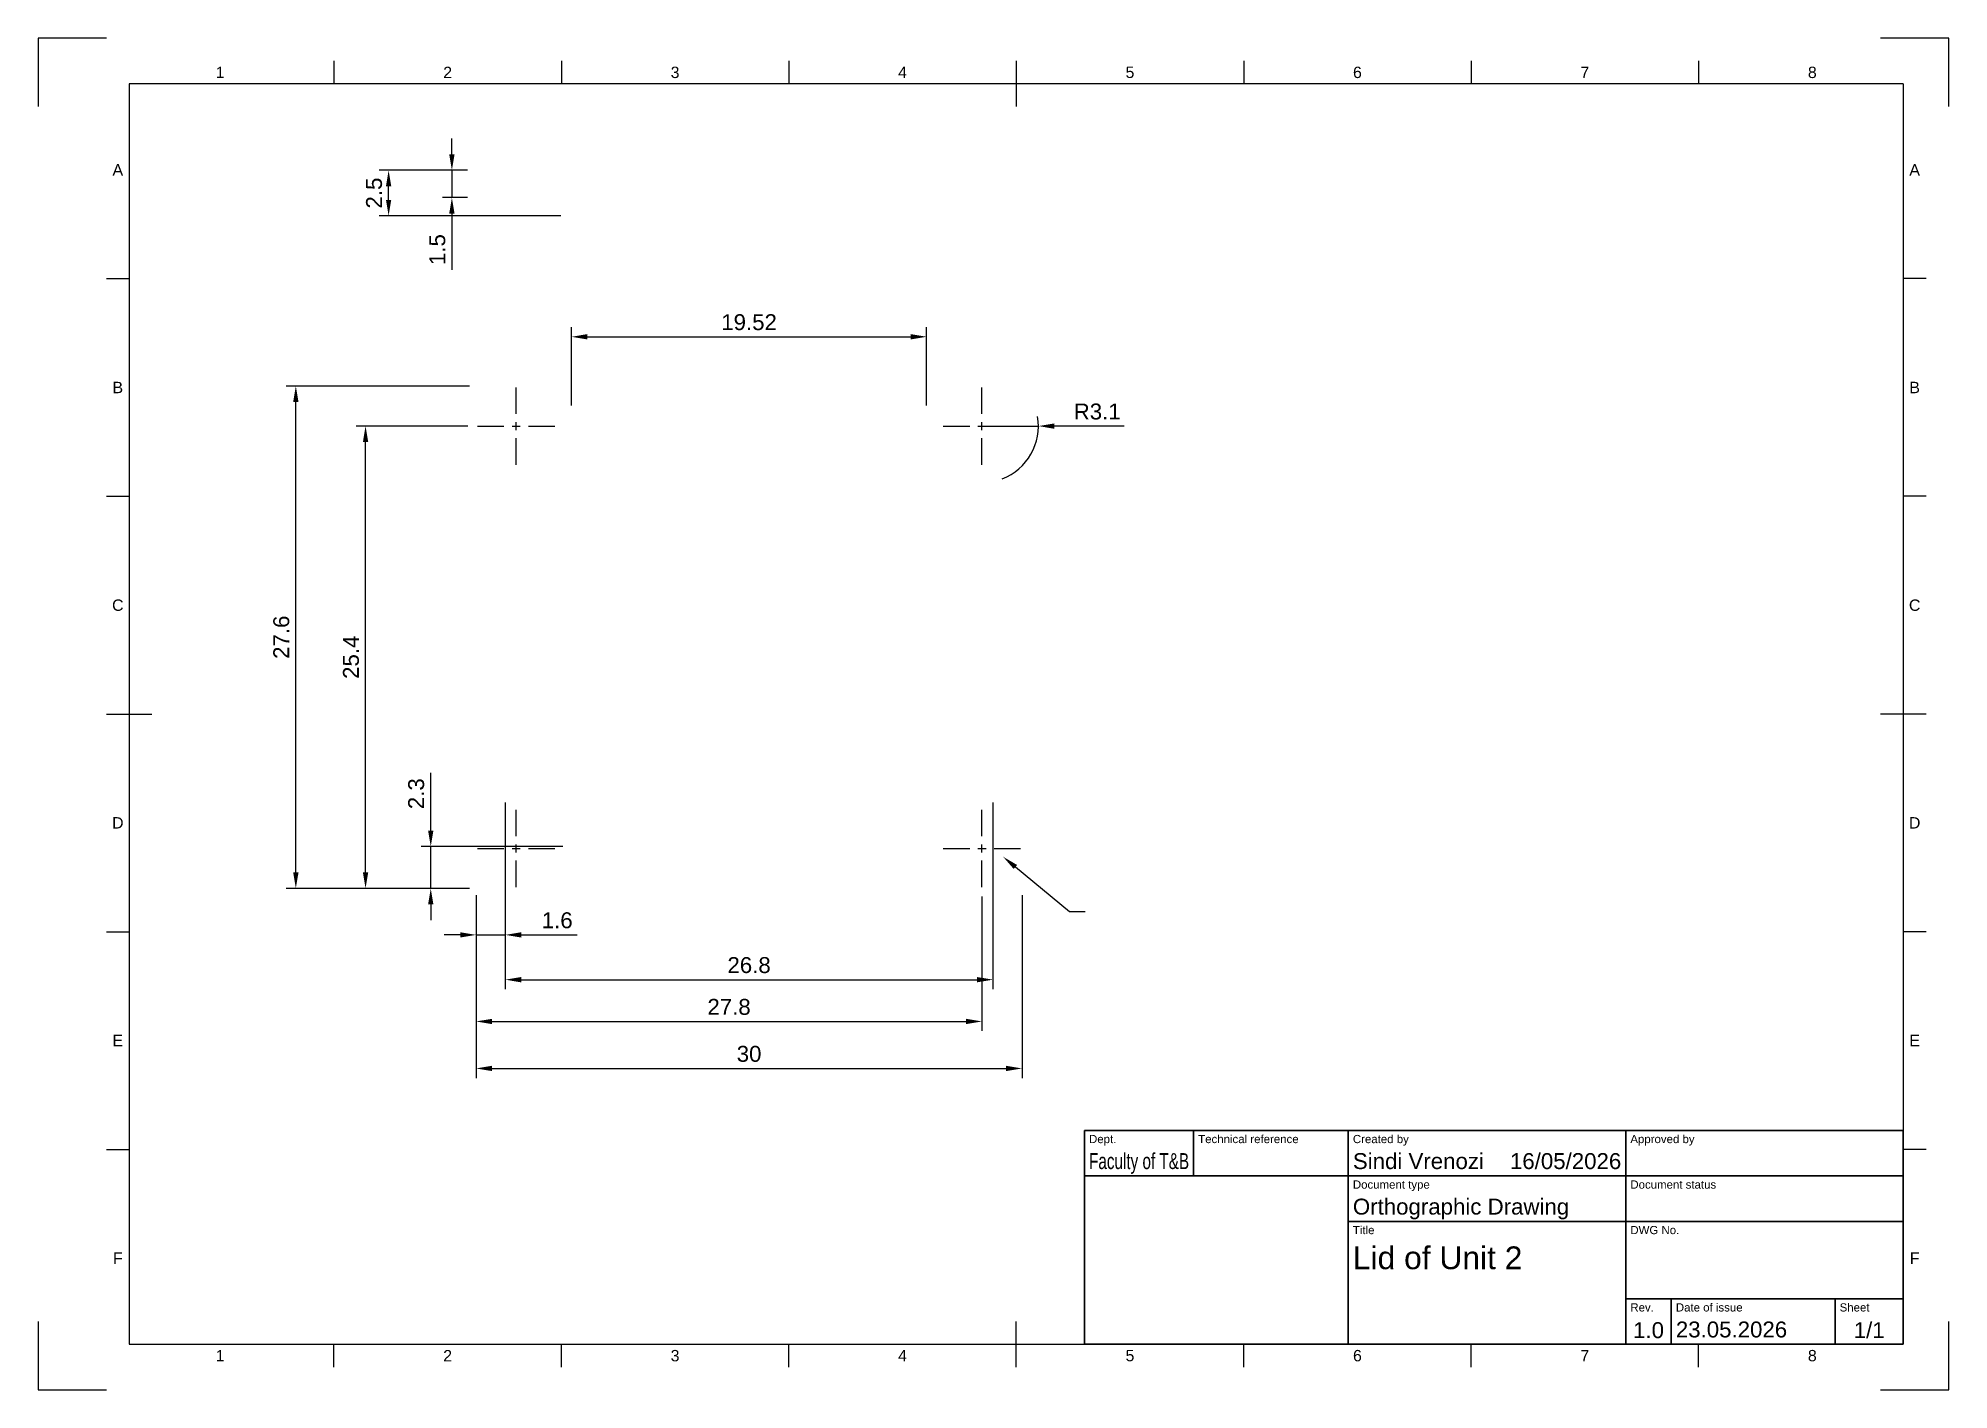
# Paper-space layout 'Lid 100mah strap v3' of a CAD drawing. Header units: millimetres. Extents: x 0 to 420, y 0 to 297.
import ezdxf
from ezdxf import colors
from ezdxf.entities.mleader import LeaderData, LeaderLine
from ezdxf.enums import TextEntityAlignment as Align
from ezdxf.math import Vec2, Vec3

# ---------------------------------------------------------------- set-up
doc = ezdxf.new("R2010")
doc.units = ezdxf.units.MM
doc.header["$LTSCALE"] = 0.75
doc.linetypes.add('CENTER2', pattern=[28.575, 19.05, -3.175, 3.175, -3.175])
for name, color, linetype, lineweight in [('BORDER', 7, 'Continuous', 25), ('FD_Dimensions', 7, 'Continuous', 25), ('Hole Notes', 7, 'Continuous', 25), ('Smart Centers', 7, 'CENTER2', 25), ('TITLEBLOCK', 7, 'Continuous', 35)]:
    doc.layers.add(name, color=color, linetype=linetype, lineweight=lineweight)
doc.styles.add('FusionTitle', font='arial.ttf')
doc.styles.get("Standard").update_dxf_attribs({"font": 'arial.ttf'})
doc.dimstyles.new('Dim-ISO-25', dxfattribs={"dimtxt": 3.5, "dimasz": 3.5, "dimexe": 2.1, "dimexo": 2.1, "dimgap": 1.4, "dimtad": 1, "dimzin": 12, "dimdsep": 46, "dimtxsty": 'Standard', "dimcen": 0, "dimazin": 3, "dimtp": 0.1, "dimtm": 0.1, "dimtfac": 0.714286, "dimtmove": 0, "dimatfit": 3, "dimfxl": 1, "dimtzin": 12, "dimarcsym": 0})

# ---------------------------------------------------------------- blocks, each defined once
blk = doc.blocks.new('ISO_A3_SHEET')
at = {"layer": 'BORDER'}
for p, q in [((65, 292), (65, 287)), ((115, 292), (115, 287)), ((165, 292), (165, 287)), ((215, 292), (215, 282)), ((265, 292), (265, 287)), ((315, 292), (315, 287)), ((365, 292), (365, 287)), ((410, 287), (20, 287)), ((20, 287), (20, 10)), ((410, 287), (410, 10)), ((15, 244.16666), (20, 244.16666)), ((415, 244.16666), (410, 244.16666)), ((15, 196.33333), (20, 196.33333)), ((415, 196.33333), (410, 196.33333)), ((15, 148.5), (25, 148.5)), ((415, 148.5), (405, 148.5)), ((15, 100.66667), (20, 100.66667)), ((415, 100.66667), (410, 100.66667)), ((15, 52.83334), (20, 52.83334)), ((415, 52.83334), (410, 52.83334)), ((215, 5), (215, 15)), ((20, 10), (410, 10)), ((65, 5), (65, 10)), ((115, 5), (115, 10)), ((165, 5), (165, 10)), ((265, 5), (265, 10)), ((315, 5), (315, 10)), ((365, 5), (365, 10))]:
    blk.add_line(p, q, dxfattribs=at)
at = {"layer": 'Defpoints'}
for p, q in [((15, 297), (0, 297)), ((0, 297), (0, 282)), ((420, 297), (405, 297)), ((420, 282), (420, 297)), ((0, 15), (0, 0)), ((420, 0), (420, 15)), ((0, 0), (15, 0)), ((405, 0), (420, 0))]:
    blk.add_line(p, q, dxfattribs=at)
at = {"layer": 'BORDER', "style": 'FusionTitle'}
for s, p in [('1', (40, 289.5)), ('2', (90, 289.5)), ('3', (140, 289.5)), ('4', (190, 289.5)), ('5', (240, 289.5)), ('6', (290, 289.5)), ('7', (340, 289.5)), ('8', (390, 289.5)), ('A', (17.5, 268.08333)), ('A', (412.5, 268.08333)), ('B', (17.5, 220.25)), ('B', (412.5, 220.25)), ('C', (17.5, 172.41667)), ('C', (412.5, 172.41667)), ('D', (17.5, 124.58334)), ('D', (412.5, 124.58334)), ('E', (17.5, 76.75001)), ('E', (412.5, 76.75001)), ('F', (17.5, 28.91668)), ('F', (412.5, 28.91668)), ('1', (40, 7.5)), ('2', (90, 7.5)), ('3', (140, 7.5)), ('4', (190, 7.5)), ('5', (240, 7.5)), ('6', (290, 7.5)), ('7', (340, 7.5)), ('8', (390, 7.5))]:
    blk.add_text(s, height=2.5, dxfattribs=at).set_placement(p, align=Align.MIDDLE)
blk = doc.blocks.new('ISO_TITLEBLOCK')
at = {"layer": 'TITLEBLOCK'}
for p, q in [((0, 47), (-180, 47)), ((-180, 47), (-180, 0)), ((-156, 37), (-156, 47)), ((-122, 0), (-122, 47)), ((-61, 0), (-61, 47)), ((0, 0), (0, 47)), ((-180, 37), (0, 37)), ((-122, 27), (0, 27)), ((-61, 10), (0, 10)), ((-51, 0), (-51, 10)), ((-15, 0), (-15, 10)), ((-180, 0), (0, 0))]:
    blk.add_line(p, q, dxfattribs=at)
at = {"layer": 'TITLEBLOCK', "style": 'FusionTitle'}
for s, p in [('Dept.', (-179, 46)), ('Technical reference', (-155, 46)), ('Created by', (-121, 46)), ('Approved by', (-60, 46)), ('Document type', (-121, 36)), ('Document status', (-60, 36)), ('Title', (-121, 26)), ('DWG No.', (-60, 26)), ('Rev.', (-60, 9)), ('Date of issue', (-50, 9)), ('Sheet', (-14, 9))]:
    blk.add_text(s, height=1.8, dxfattribs=at).set_placement(p, align=Align.TOP_LEFT)
for tag, height, p in [('DEPT', 3.5, (-179, 42)), ('TECHNICAL_REFERENCE', 3.5, (-155, 42)), ('CREATED_BY', 3.5, (-121, 42)), ('APPROVED_BY', 3.5, (-60, 42)), ('DOCUMENT_TYPE', 3.5, (-121, 32)), ('DOCUMENT_STATUS', 3.5, (-60, 32)), ('TITLE_1', 5, (-121, 21.5)), ('TITLE_2', 5, (-121, 14)), ('TITLE_3', 5, (-121, 6.5)), ('DATE_OF_ISSUE', 3.5, (-50, 5))]:
    blk.add_attdef(tag, text='', height=height, dxfattribs=at).set_placement(p, align=Align.TOP_LEFT)
for tag, p in [('CREATED_DATE', (-62, 42)), ('APPROVED_DATE', (-0.99, 42))]:
    blk.add_attdef(tag, text='', height=3.5, dxfattribs=at).set_placement(p, align=Align.TOP_RIGHT)
for tag, height, p in [('DRAWING_NUMBER', 5, (-30.5, 19.75)), ('REV', 3.5, (-56, 4.85)), ('SHEET', 3.5, (-7.5, 4.85))]:
    blk.add_attdef(tag, text='', height=height, dxfattribs=at).set_placement(p, align=Align.TOP_CENTER)
blk = doc.blocks.new('*U23')
at = {"layer": 'Smart Centers', "color": 0, "ltscale": 0.75, "transparency": 16777216}
for p, q in [((0, 2.68), (0, 8.5)), ((-8.5, 0), (-2.68, 0)), ((2.68, 0), (8.5, 0)), ((0, -8.5), (0, -2.68))]:
    blk.add_line(p, q, dxfattribs=at)
at = {"layer": 'Smart Centers', "color": 0, "linetype": 'Continuous', "ltscale": 0.75, "transparency": 16777216}
for p, q in [((-0.89, 0), (0.89, 0)), ((0, -0.89), (0, 0.89))]:
    blk.add_line(p, q, dxfattribs=at)
blk = doc.blocks.new('*U24')
at = {"layer": 'Smart Centers', "color": 0, "ltscale": 0.75, "transparency": 16777216}
for p, q in [((0, 2.68), (0, 8.5)), ((-8.5, 0), (-2.68, 0)), ((2.68, 0), (8.5, 0)), ((0, -8.5), (0, -2.68))]:
    blk.add_line(p, q, dxfattribs=at)
at = {"layer": 'Smart Centers', "color": 0, "linetype": 'Continuous', "ltscale": 0.75, "transparency": 16777216}
for p, q in [((-0.89, 0), (0.89, 0)), ((0, -0.89), (0, 0.89))]:
    blk.add_line(p, q, dxfattribs=at)
blk = doc.blocks.new('*U25')
at = {"layer": 'Smart Centers', "color": 0, "ltscale": 0.75, "transparency": 16777216}
for p, q in [((0, 2.68), (0, 8.5)), ((-8.5, 0), (-2.68, 0)), ((2.68, 0), (8.5, 0)), ((0, -8.5), (0, -2.68))]:
    blk.add_line(p, q, dxfattribs=at)
at = {"layer": 'Smart Centers', "color": 0, "linetype": 'Continuous', "ltscale": 0.75, "transparency": 16777216}
for p, q in [((-0.89, 0), (0.89, 0)), ((0, -0.89), (0, 0.89))]:
    blk.add_line(p, q, dxfattribs=at)
blk = doc.blocks.new('*U26')
at = {"layer": 'Smart Centers', "color": 0, "ltscale": 0.75, "transparency": 16777216}
for p, q in [((0, 2.68), (0, 8.5)), ((-8.5, 0), (-2.68, 0)), ((2.68, 0), (8.5, 0)), ((0, -8.5), (0, -2.68))]:
    blk.add_line(p, q, dxfattribs=at)
at = {"layer": 'Smart Centers', "color": 0, "linetype": 'Continuous', "ltscale": 0.75, "transparency": 16777216}
for p, q in [((-0.89, 0), (0.89, 0)), ((0, -0.89), (0, 0.89))]:
    blk.add_line(p, q, dxfattribs=at)
blk = doc.blocks.new('*D29')
at = {"layer": 'Defpoints', "color": 0, "transparency": 16777216}
for p in [(96.27, 110.81), (216.27, 110.81), (216.27, 70.61)]:
    blk.add_point(p, dxfattribs=at)
at = {"layer": 'FD_Dimensions', "color": 0, "lineweight": -2, "transparency": 16777216}
for p, q in [((96.27, 108.71), (96.27, 68.51)), ((216.27, 108.71), (216.27, 68.51)), ((99.77, 70.61), (212.77, 70.61))]:
    blk.add_line(p, q, dxfattribs=at)
at = {"layer": 'FD_Dimensions', "color": 0, "transparency": 16777216}
for points in [[(99.77, 71.2), (99.77, 70.03), (96.27, 70.61)], [(212.77, 71.2), (212.77, 70.03), (216.27, 70.61)]]:
    blk.add_solid(points, dxfattribs=at)
at = {"layer": 'FD_Dimensions', "color": 0, "transparency": 16777216, "insert": (156.27, 73.8), "char_height": 3.5, "attachment_point": 5}
blk.add_mtext('30', dxfattribs=at)
blk = doc.blocks.new('*D30')
at = {"layer": 'Defpoints', "color": 0, "transparency": 16777216}
for p in [(56.63, 220.57), (96.91, 220.57), (96.91, 110.17)]:
    blk.add_point(p, dxfattribs=at)
at = {"layer": 'FD_Dimensions', "color": 0, "lineweight": -2, "transparency": 16777216}
for p, q in [((94.81, 220.57), (54.53, 220.57)), ((56.63, 113.67), (56.63, 217.07)), ((94.81, 110.17), (54.53, 110.17))]:
    blk.add_line(p, q, dxfattribs=at)
at = {"layer": 'FD_Dimensions', "color": 0, "transparency": 16777216}
for points in [[(56.05, 217.07), (57.22, 217.07), (56.63, 220.57)], [(56.05, 113.67), (57.22, 113.67), (56.63, 110.17)]]:
    blk.add_solid(points, dxfattribs=at)
at = {"layer": 'FD_Dimensions', "color": 0, "transparency": 16777216, "insert": (53.45, 165.37), "char_height": 3.5, "attachment_point": 5, "rotation": 90}
blk.add_mtext('27.6', dxfattribs=at)
blk = doc.blocks.new('*D32')
at = {"layer": 'Defpoints', "color": 0, "transparency": 16777216}
for p in [(207.47, 211.77), (219.87, 211.77)]:
    blk.add_point(p, dxfattribs=at)
at = {"layer": 'FD_Dimensions', "color": 0, "lineweight": -2, "transparency": 16777216}
for p, q in [((207.47, 211.77), (219.87, 211.77)), ((238.71, 211.77), (223.37, 211.77))]:
    blk.add_line(p, q, dxfattribs=at)
blk.add_arc((207.47, 211.77), 12.4, 290.8633, 9.7033, dxfattribs=at)
at = {"layer": 'FD_Dimensions', "color": 0, "transparency": 16777216}
blk.add_solid([(223.37, 212.35), (223.37, 211.18), (219.87, 211.77)], dxfattribs=at)
at = {"layer": 'FD_Dimensions', "color": 0, "transparency": 16777216, "insert": (232.79, 214.95), "char_height": 3.5, "attachment_point": 5}
blk.add_mtext('R3.1', dxfattribs=at)
blk = doc.blocks.new('*D33')
at = {"layer": 'Defpoints', "color": 0, "transparency": 16777216}
for p in [(96.27, 110.81), (207.47, 110.47), (207.47, 80.94)]:
    blk.add_point(p, dxfattribs=at)
at = {"layer": 'FD_Dimensions', "color": 0, "lineweight": -2, "transparency": 16777216}
for p, q in [((96.27, 108.71), (96.27, 78.84)), ((207.47, 108.37), (207.47, 78.84)), ((99.77, 80.94), (203.97, 80.94))]:
    blk.add_line(p, q, dxfattribs=at)
at = {"layer": 'FD_Dimensions', "color": 0, "transparency": 16777216}
for points in [[(99.77, 81.52), (99.77, 80.35), (96.27, 80.94)], [(203.97, 81.52), (203.97, 80.35), (207.47, 80.94)]]:
    blk.add_solid(points, dxfattribs=at)
at = {"layer": 'FD_Dimensions', "color": 0, "transparency": 16777216, "insert": (151.87, 84.12), "char_height": 3.5, "attachment_point": 5}
blk.add_mtext('27.8', dxfattribs=at)
blk = doc.blocks.new('*D34')
at = {"layer": 'Defpoints', "color": 0, "transparency": 16777216}
for p in [(71.96, 211.77), (96.57, 211.77), (96.91, 110.17)]:
    blk.add_point(p, dxfattribs=at)
at = {"layer": 'FD_Dimensions', "color": 0, "lineweight": -2, "transparency": 16777216}
for p, q in [((94.47, 211.77), (69.86, 211.77)), ((71.96, 113.67), (71.96, 208.27)), ((94.81, 110.17), (69.86, 110.17))]:
    blk.add_line(p, q, dxfattribs=at)
at = {"layer": 'FD_Dimensions', "color": 0, "transparency": 16777216}
for points in [[(71.38, 208.27), (72.54, 208.27), (71.96, 211.77)], [(71.38, 113.67), (72.54, 113.67), (71.96, 110.17)]]:
    blk.add_solid(points, dxfattribs=at)
at = {"layer": 'FD_Dimensions', "color": 0, "transparency": 16777216, "insert": (68.77, 160.97), "char_height": 3.5, "attachment_point": 5, "rotation": 90}
blk.add_mtext('25.4', dxfattribs=at)
blk = doc.blocks.new('*D35')
at = {"layer": 'Defpoints', "color": 0, "transparency": 16777216}
for p in [(86.29, 119.37), (117.46, 119.37), (96.91, 110.17)]:
    blk.add_point(p, dxfattribs=at)
at = {"layer": 'FD_Dimensions', "color": 0, "lineweight": -2, "transparency": 16777216}
for p, q in [((86.29, 122.87), (86.29, 135.6)), ((115.36, 119.37), (84.19, 119.37)), ((86.29, 110.17), (86.29, 119.37)), ((94.81, 110.17), (84.19, 110.17)), ((86.29, 106.67), (86.29, 103.17))]:
    blk.add_line(p, q, dxfattribs=at)
at = {"layer": 'FD_Dimensions', "color": 0, "transparency": 16777216}
for points in [[(85.71, 122.87), (86.87, 122.87), (86.29, 119.37)], [(85.71, 106.67), (86.87, 106.67), (86.29, 110.17)]]:
    blk.add_solid(points, dxfattribs=at)
at = {"layer": 'FD_Dimensions', "color": 0, "transparency": 16777216, "insert": (83.1, 130.98), "char_height": 3.5, "attachment_point": 5, "rotation": 90}
blk.add_mtext('2.3', dxfattribs=at)
blk = doc.blocks.new('*D36')
at = {"layer": 'Defpoints', "color": 0, "transparency": 16777216}
for p in [(102.67, 131.13), (96.27, 110.81), (102.67, 99.96)]:
    blk.add_point(p, dxfattribs=at)
at = {"layer": 'FD_Dimensions', "color": 0, "lineweight": -2, "transparency": 16777216}
for p, q in [((102.67, 129.03), (102.67, 97.86)), ((96.27, 108.71), (96.27, 97.86)), ((92.77, 99.96), (89.27, 99.96)), ((96.27, 99.96), (102.67, 99.96)), ((106.17, 99.96), (118.51, 99.96))]:
    blk.add_line(p, q, dxfattribs=at)
at = {"layer": 'FD_Dimensions', "color": 0, "transparency": 16777216}
for points in [[(92.77, 100.54), (92.77, 99.38), (96.27, 99.96)], [(106.17, 100.54), (106.17, 99.38), (102.67, 99.96)]]:
    blk.add_solid(points, dxfattribs=at)
at = {"layer": 'FD_Dimensions', "color": 0, "transparency": 16777216, "insert": (114.09, 103.15), "char_height": 3.5, "attachment_point": 5}
blk.add_mtext('1.6', dxfattribs=at)
blk = doc.blocks.new('*D37')
at = {"layer": 'Defpoints', "color": 0, "transparency": 16777216}
for p in [(102.67, 131.13), (209.87, 131.13), (209.87, 90.12)]:
    blk.add_point(p, dxfattribs=at)
at = {"layer": 'FD_Dimensions', "color": 0, "lineweight": -2, "transparency": 16777216}
for p, q in [((102.67, 129.03), (102.67, 88.02)), ((209.87, 129.03), (209.87, 88.02)), ((106.17, 90.12), (206.37, 90.12))]:
    blk.add_line(p, q, dxfattribs=at)
at = {"layer": 'FD_Dimensions', "color": 0, "transparency": 16777216}
for points in [[(106.17, 90.7), (106.17, 89.53), (102.67, 90.12)], [(206.37, 90.7), (206.37, 89.53), (209.87, 90.12)]]:
    blk.add_solid(points, dxfattribs=at)
at = {"layer": 'FD_Dimensions', "color": 0, "transparency": 16777216, "insert": (156.27, 93.3), "char_height": 3.5, "attachment_point": 5}
blk.add_mtext('26.8', dxfattribs=at)
blk = doc.blocks.new('*D38')
at = {"layer": 'Defpoints', "color": 0, "transparency": 16777216}
for p in [(195.3, 231.39), (117.23, 214.17), (195.3, 214.17)]:
    blk.add_point(p, dxfattribs=at)
at = {"layer": 'FD_Dimensions', "color": 0, "lineweight": -2, "transparency": 16777216}
for p, q in [((117.23, 216.27), (117.23, 233.49)), ((120.73, 231.39), (191.8, 231.39)), ((195.3, 216.27), (195.3, 233.49))]:
    blk.add_line(p, q, dxfattribs=at)
at = {"layer": 'FD_Dimensions', "color": 0, "transparency": 16777216}
for points in [[(120.73, 231.98), (120.73, 230.81), (117.23, 231.39)], [(191.8, 231.98), (191.8, 230.81), (195.3, 231.39)]]:
    blk.add_solid(points, dxfattribs=at)
at = {"layer": 'FD_Dimensions', "color": 0, "transparency": 16777216, "insert": (156.27, 234.58), "char_height": 3.5, "attachment_point": 5}
blk.add_mtext('19.52', dxfattribs=at)
blk = doc.blocks.new('*D783')
at = {"layer": 'Defpoints', "color": 0, "transparency": 16777216}
for p in [(96.46, 267.98), (90.94, 261.98), (96.46, 261.98)]:
    blk.add_point(p, dxfattribs=at)
at = {"layer": 'FD_Dimensions', "color": 0, "lineweight": -2, "transparency": 16777216}
for p, q in [((90.94, 271.48), (90.94, 274.98)), ((94.36, 267.98), (88.84, 267.98)), ((90.94, 267.98), (90.94, 261.98)), ((94.36, 261.98), (88.84, 261.98)), ((90.94, 258.48), (90.94, 246.11))]:
    blk.add_line(p, q, dxfattribs=at)
at = {"layer": 'FD_Dimensions', "color": 0, "transparency": 16777216}
for points in [[(90.35, 271.48), (91.52, 271.48), (90.94, 267.98)], [(90.35, 258.48), (91.52, 258.48), (90.94, 261.98)]]:
    blk.add_solid(points, dxfattribs=at)
at = {"layer": 'FD_Dimensions', "color": 0, "transparency": 16777216, "insert": (87.75, 250.55), "char_height": 3.5, "attachment_point": 5, "rotation": 90}
blk.add_mtext('1.5', dxfattribs=at)
blk = doc.blocks.new('*D784')
at = {"layer": 'Defpoints', "color": 0, "transparency": 16777216}
for p in [(77.03, 267.98), (96.46, 267.98), (117.01, 257.98)]:
    blk.add_point(p, dxfattribs=at)
at = {"layer": 'FD_Dimensions', "color": 0, "lineweight": -2, "transparency": 16777216}
for p, q in [((94.36, 267.98), (74.93, 267.98)), ((77.03, 261.48), (77.03, 264.48)), ((114.91, 257.98), (74.93, 257.98))]:
    blk.add_line(p, q, dxfattribs=at)
at = {"layer": 'FD_Dimensions', "color": 0, "transparency": 16777216}
for points in [[(76.45, 264.48), (77.61, 264.48), (77.03, 267.98)], [(76.45, 261.48), (77.61, 261.48), (77.03, 257.98)]]:
    blk.add_solid(points, dxfattribs=at)
at = {"layer": 'FD_Dimensions', "color": 0, "transparency": 16777216, "insert": (73.84, 262.98), "char_height": 3.5, "attachment_point": 5, "rotation": 90}
blk.add_mtext('2.5', dxfattribs=at)

psp = doc.layouts.new('Lid 100mah strap v3')

# ---------------------------------------------------------------- block references
at = {"layer": 'BORDER'}
psp.add_blockref('ISO_A3_SHEET', (0, 0), dxfattribs=at)
at = {"layer": 'Smart Centers', "ltscale": 0.75}
for name, p in [('*U23', (105.068, 211.767)), ('*U26', (207.468, 211.767)), ('*U24', (105.068, 118.967)), ('*U25', (207.468, 118.967))]:
    psp.add_blockref(name, p, dxfattribs=at)
at = {"layer": 'TITLEBLOCK'}
ref = psp.add_blockref('ISO_TITLEBLOCK', (410, 10), dxfattribs=at)
ref.add_attrib('DATE_OF_ISSUE', '23.05.2026', dxfattribs={"height": 3.5, "style": 'FusionTitle'}).set_placement((360, 15), align=Align.TOP_LEFT)
ref.add_attrib('REV', '1.0', dxfattribs={"height": 3.5, "style": 'FusionTitle'}).set_placement((354, 14.85), align=Align.TOP_CENTER)
ref.add_attrib('DOCUMENT_TYPE', 'Orthographic Drawing', dxfattribs={"height": 3.5, "style": 'FusionTitle'}).set_placement((289, 42), align=Align.TOP_LEFT)
ref.add_attrib('CREATED_DATE', '16/05/2026', dxfattribs={"height": 3.5, "style": 'FusionTitle'}).set_placement((348, 52), align=Align.TOP_RIGHT)
ref.add_attrib('SHEET', '1/1', dxfattribs={"height": 3.5, "style": 'FusionTitle'}).set_placement((402.5, 14.85), align=Align.TOP_CENTER)
ref.add_attrib('TITLE_1', 'Lid of Unit 2', dxfattribs={"height": 5, "style": 'FusionTitle'}).set_placement((289, 31.5), align=Align.TOP_LEFT)
ref.add_attrib('CREATED_BY', 'Sindi Vrenozi', dxfattribs={"height": 3.5, "style": 'FusionTitle'}).set_placement((289, 52), align=Align.TOP_LEFT)
ref.add_attrib('DEPT', 'Faculty of T&B', dxfattribs={"height": 3.5, "style": 'FusionTitle', "width": 0.686225}).set_placement((231, 52), align=Align.TOP_LEFT)

# ---------------------------------------------------------------- dimensions: what is measured, and where the dimension line sits
at = {"layer": 'FD_Dimensions'}
for base, p1, p2, angle, override, picture, middle in [((90.938, 261.982), (96.457, 267.982), (96.457, 261.982), 90, {"dimlfac": -0.25, "dimclrd": 0, "dimclre": 0}, '*D783', (87.751, 250.548)), ((77.029, 267.982), (117.009, 257.982), (96.457, 267.982), 270, {"dimlfac": -0.25, "dimclrd": 0, "dimclre": 0}, '*D784', (73.842, 262.982)), ((71.959, 211.767), (96.91, 110.167), (96.568, 211.767), 90, {"dimlfac": -0.25}, '*D34', (68.772, 160.967)), ((86.29, 119.367), (96.91, 110.167), (117.462, 119.367), 90, {"dimlfac": -0.25}, '*D35', (83.101, 130.983))]:
    dim = psp.add_linear_dim(base=base, p1=p1, p2=p2, angle=angle, dimstyle='Dim-ISO-25', override=override, dxfattribs=at)
    dim.commit()
    dim.dimension.update_dxf_attribs({"geometry": picture, "text_midpoint": middle})
for base, p1, p2, picture, middle in [((195.302, 231.393), (117.233, 214.167), (195.302, 214.167), '*D38', (156.268, 234.58)), ((102.668, 99.96), (96.268, 110.808), (102.668, 131.132), '*D36', (114.088, 103.147)), ((209.868, 90.117), (102.668, 131.132), (209.868, 131.132), '*D37', (156.268, 93.304)), ((216.268, 70.613), (96.268, 110.808), (216.268, 110.808), '*D29', (156.268, 73.801)), ((207.468, 80.936), (96.268, 110.808), (207.468, 110.467), '*D33', (151.868, 84.123))]:
    dim = psp.add_linear_dim(base=base, p1=p1, p2=p2, dimstyle='Dim-ISO-25', override={"dimlfac": -0.25}, dxfattribs=at)
    dim.commit()
    dim.dimension.update_dxf_attribs({"geometry": picture, "text_midpoint": middle})
dim = psp.add_linear_dim(base=(56.635, 220.567), p1=(96.91, 110.167), p2=(96.91, 220.567), angle=90, dimstyle='Dim-ISO-25', override={"dimlfac": -0.25}, dxfattribs=at)
dim.commit()
dim.dimension.update_dxf_attribs({"geometry": '*D30', "text_midpoint": (56.635, 165.367), "dimtype": 160})
dim = psp.add_radius_dim(center=(207.468, 211.767), mpoint=(219.868, 211.767), dimstyle='Dim-ISO-25', override={"dimlfac": -0.25}, dxfattribs=at)
dim.commit()
dim.dimension.update_dxf_attribs({"geometry": '*D32', "text_midpoint": (232.791, 211.767), "dimtype": 164})

# ---------------------------------------------------------------- leaders
at = {"layer": 'Hole Notes'}
ml = psp.add_multileader_mtext('Standard', dxfattribs=at)
ml.set_content('', color=256)
ml.set_leader_properties()
ml.build(insert=Vec2(0, 0))
ml.multileader.update_dxf_attribs({"text_left_attachment_type": 5, "text_right_attachment_type": 5, "dogleg_length": 3.5, "arrow_head_size": 3.5})
ctx = ml.context
ctx.base_point, ctx.char_height, ctx.arrow_head_size, ctx.landing_gap_size = Vec3(230.172, 105.077), 3.5, 3.5, 0
ctx.left_attachment, ctx.right_attachment = 5, 5
notes = []
notes.append((ctx, [(0, (1, 1, 0), (226.672, 105.077), (1, 0), 3.5, [(0, [(212.114, 117.12)], 0, [])])]))
ctx.mtext.insert, ctx.mtext.flow_direction = Vec3(230.172, 109.406), 5
for ctx, leaders in notes:
    for number, flags, end, landing, length, lines in leaders:
        leader = LeaderData()
        leader.index, (leader.has_last_leader_line, leader.has_dogleg_vector, leader.attachment_direction) = number, flags
        leader.last_leader_point, leader.dogleg_vector, leader.dogleg_length = Vec3(end), Vec3(landing), length
        for number, points, colour, breaks in lines:
            line = LeaderLine()
            line.index, line.vertices, line.color, line.breaks = number, Vec3.list(points), colors.encode_raw_color(colour), breaks
            leader.lines.append(line)
        ctx.leaders.append(leader)

doc.saveas('drawing.dxf')
